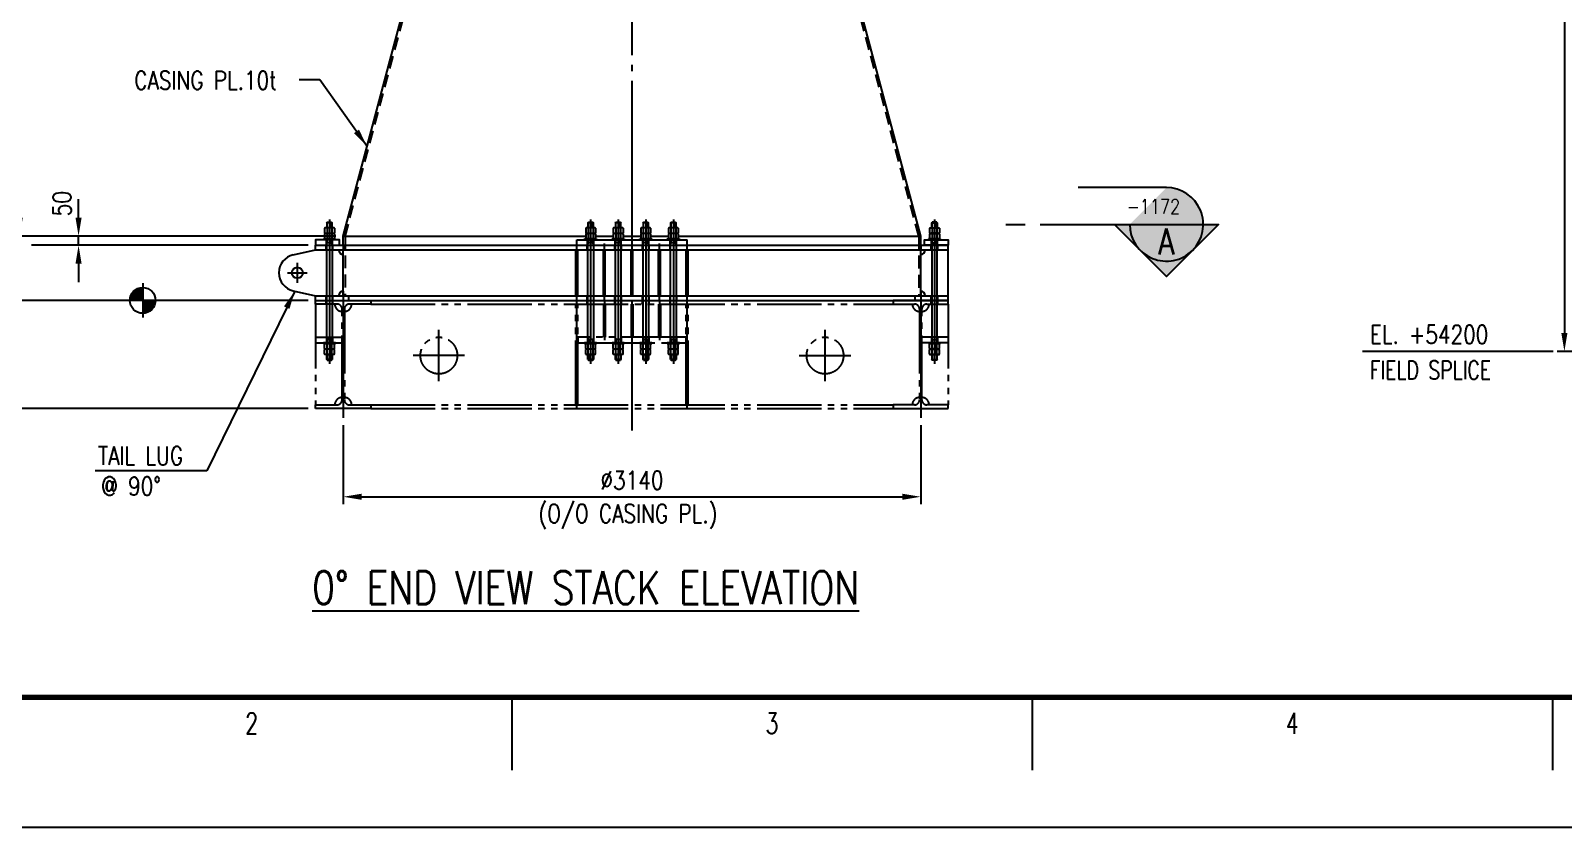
# Model space of a CAD drawing. Header units: millimetres. Extents: x 0 to 134087, y -49114 to 20834.
# Drawn here: x 4669 to 13003, y -29779 to -25446 of the extents above; entities that cross this region are included whole.
import ezdxf
from ezdxf.enums import TextEntityAlignment as Align

# ---------------------------------------------------------------- set-up
doc = ezdxf.new("R2010")
doc.units = ezdxf.units.MM
doc.header["$LTSCALE"] = 35
for name, pattern in [('JNK-CENTER', [34, 30, -1.5, 1, -1.5]), ('JNK-HIDDEN', [3, 2, -1]), ('JNK-PHANTOM', [15, 10, -1, 1, -1, 1, -1])]:
    doc.linetypes.add(name, pattern=pattern)
for name, color, linetype in [('CEN-R', 1, 'JNK-CENTER'), ('CON-C', 4, 'Continuous'), ('CON-G', 3, 'Continuous'), ('CON-W', 7, 'Continuous'), ('CON-Y', 2, 'Continuous'), ('Dim-W', 7, 'Continuous'), ('HID-Y', 2, 'JNK-HIDDEN'), ('PHA-M', 6, 'JNK-PHANTOM'), ('STL-OBJT', 7, 'Continuous'), ('TXT-Y', 2, 'Continuous'), ('TXTT-C', 4, 'Continuous')]:
    doc.layers.add(name, color=color, linetype=linetype)
doc.styles.add('ROMANS', font='ROMANS.shx', dxfattribs={"width": 0.8})
doc.styles.add('SIMPLEX', font='simplex.shx', dxfattribs={"width": 0.8})
doc.styles.add('TXTD-Y', font='SIMPLEX.shx', dxfattribs={"width": 0.8})
doc.dimstyles.new('DIM40', dxfattribs={"dimscale": 40, "dimtxt": 2.5, "dimasz": 2.5, "dimexe": 1, "dimexo": 1, "dimgap": 1, "dimtad": 1, "dimdec": 0, "dimdsep": 46, "dimtxsty": 'SIMPLEX', "dimcen": 0, "dimclrd": 7, "dimclre": 7, "dimclrt": 2, "dimadec": 1, "dimazin": 2, "dimtfac": 1, "dimtdec": 0, "dimtix": 1, "dimtmove": 2, "dimatfit": 2, "dimfxl": 1, "dimtolj": 1, "dimtzin": 0, "dimarcsym": 1})

# ---------------------------------------------------------------- blocks, each defined once
blk = doc.blocks.new('TITLE')
at = {"color": 7}
for p, q in [((169.7560975609531, 17.68292682926827), (169.7560975609531, 7.780487804878013)), ((240.4878048780283, 17.68292682926827), (240.4878048780283, 7.780487804878013)), ((311.2195121951047, 17.68292682926827), (311.2195121951047, 7.780487804878013)), ((841, 0), (0, 0))]:
    blk.add_line(p, q, dxfattribs=at)
at = {"color": 7, "const_width": 0.7073170731707307}
blk.add_lwpolyline([(28.29268292683742, 17.68292682926827), (823.6707317073171, 17.68292682926827)], dxfattribs=at)
at = {"color": 7, "style": 'ROMANS', "width": 0.7}
for s, p in [('2', (134.3902439024148, 14.14634146341463)), ('3', (205.1219512194903, 14.14634146341463)), ('4', (275.8536585365664, 14.14634146341463))]:
    blk.add_text(s, height=2.829268292682921, dxfattribs=at).set_placement(p, align=Align.MIDDLE)
blk = doc.blocks.new('A$C5F2C30E5')
at = {"layer": 'CEN-R'}
blk.add_line((33.00005952821812, 767.499942170769), (33.00005952821812, -18.22163575645664), dxfattribs=at)
at = {"layer": 'CON-G'}
for p, q in [((18.00016951393627, 749.499942170769), (21.00016951395082, 752.4999421707763)), ((21.00016951395082, 752.4999421707763), (45.000169513929, 752.4999421707763)), ((45.000169513929, 752.4999421707763), (48.00016951393627, 749.499942170769)), ((10.00005952737411, 721.999942170769), (6.441499527376436, 719.9442021707583)), ((6.441499527376436, 719.9442021707583), (6.441499527376436, 694.055682170765)), ((10.00005952737411, 691.9999421707688), (6.441499527376436, 694.055682170765)), ((10.00005952674837, 691.9999421707761), (6.441499526750704, 689.9442021707654)), ((6.441499526750704, 689.9442021707654), (6.441499526750704, 664.0556821707651)), ((56.00005952737411, 721.999942170769), (10.00005952737411, 721.999942170769)), ((56.00005952674837, 691.9999421707761), (10.00005952674837, 691.9999421707761)), ((56.00005952737411, 691.9999421707688), (10.00005952737411, 691.9999421707688)), ((18.00016951393627, 749.499942170769), (18.00016951393627, 721.9999421707836)), ((19.71985952737305, 719.9442021707583), (19.71985952737305, 694.055682170765)), ((19.71985952674731, 689.9442021707654), (19.71985952674731, 664.0556821707651)), ((46.28025952737516, 719.9442021707583), (46.28025952737516, 694.055682170765)), ((46.28025952674943, 689.9442021707654), (46.28025952674943, 664.0556821707651)), ((48.00016951393627, 721.9999421707763), (48.00016951393627, 749.499942170769)), ((59.55861952737177, 719.9442021707583), (56.00005952737411, 721.999942170769)), ((59.55861952737177, 694.055682170765), (56.00005952737411, 691.9999421707688)), ((59.55861952674604, 689.9442021707654), (56.00005952674837, 691.9999421707761)), ((59.55861952737177, 719.9442021707583), (59.55861952737177, 694.055682170765)), ((59.55861952674604, 689.9442021707654), (59.55861952674604, 664.0556821707651)), ((5.952821811661124e-05, 661.9999421707689), (66.00005952821812, 661.9999421707689)), ((5.952821811661124e-05, 657.4999421707689), (5.952821811661124e-05, 661.9999421707689)), ((66.00005952821812, 657.4999421707689), (5.952821811661124e-05, 657.4999421707689)), ((10.00005952674837, 661.9999421707689), (6.441499526750704, 664.0556821707651)), ((56.00005952674837, 661.9999421707689), (10.00005952674837, 661.9999421707689)), ((18.00005952824722, 97.49994217075437), (18.00005952821812, 657.4999421707689)), ((48.00005952821812, 657.4999421707689), (48.00005952824722, 97.49994217075437)), ((59.55861952674604, 664.0556821707651), (56.00005952674837, 661.9999421707689)), ((66.00005952821812, 661.9999421707689), (66.00005952821812, 657.4999421707689)), ((66.00005952821812, 97.49994217075437), (5.952821811661124e-05, 97.49994217075437)), ((5.952821811661124e-05, 97.49994217075437), (5.952821811661124e-05, 92.99994217075437)), ((5.952821811661124e-05, 92.99994217075437), (66.00005952821812, 92.99994217075437)), ((10.00005952674837, 92.99994217075437), (6.441499526750704, 90.94420217075822)), ((6.441499526750704, 65.0556821707579), (6.441499526750704, 90.94420217075822)), ((56.00005952674837, 92.99994217075437), (10.00005952674837, 92.99994217075437)), ((19.71985952674731, 65.0556821707579), (19.71985952674731, 90.94420217075822)), ((46.28025952674943, 65.0556821707579), (46.28025952674943, 90.94420217075822)), ((59.55861952674604, 90.94420217075822), (56.00005952674837, 92.99994217075437)), ((59.55861952674604, 65.0556821707579), (59.55861952674604, 90.94420217075822)), ((66.00005952821812, 92.99994217075437), (66.00005952821812, 97.49994217075437)), ((10.00005952674837, 62.9999421707472), (6.441499526750704, 65.0556821707579)), ((10.00005952737411, 62.99994217075448), (6.441499527376436, 60.94420217075833)), ((6.441499527376436, 35.05568217076495), (6.441499527376436, 60.94420217075833)), ((10.00005952737411, 32.99994217075425), (6.441499527376436, 35.05568217076495)), ((56.00005952674837, 62.9999421707472), (10.00005952674837, 62.9999421707472)), ((56.00005952737411, 62.99994217075448), (10.00005952737411, 62.99994217075448)), ((56.00005952737411, 32.99994217075425), (10.00005952737411, 32.99994217075425)), ((18.00016951393627, 5.499942170754252), (18.00016951393627, 32.9999421707397)), ((18.00016951393627, 5.499942170754252), (21.00016951395082, 2.499942170746976)), ((19.71985952737305, 35.05568217076495), (19.71985952737305, 60.94420217075833)), ((21.00016951395082, 2.499942170746976), (45.000169513929, 2.499942170746976)), ((45.000169513929, 2.499942170746976), (48.00016951393627, 5.499942170754252)), ((46.28025952737516, 35.05568217076495), (46.28025952737516, 60.94420217075833)), ((48.00016951393627, 32.99994217074698), (48.00016951393627, 5.499942170754252)), ((59.55861952674604, 65.0556821707579), (56.00005952674837, 62.9999421707472)), ((59.55861952737177, 60.94420217075833), (56.00005952737411, 62.99994217075448)), ((59.55861952737177, 35.05568217076495), (56.00005952737411, 32.99994217075425)), ((59.55861952737177, 35.05568217076495), (59.55861952737177, 60.94420217075833))]:
    blk.add_line(p, q, dxfattribs=at)
for centre, radius, start, end in [((13.08067952738202, 710.2511859770094), 11.74875627479605, 55.5910134988405, 124.4089865011595), ((13.08067952736019, 703.7486983645284), 11.74875627479794, 235.5910134988405, 304.4089865011595), ((13.08067952675628, 680.2511859770165), 11.74875627479605, 55.5910134988405, 124.4089865011595), ((33.32135316848144, 676.0010642453636), 46, 90.40019389752753, 107.1985961775466), ((33.32135316848144, 737.9988200961742), 46, 252.8014038224534, 269.5998061024725), ((33.3213531678557, 646.0010642453707), 46, 90.40019389752753, 107.1985961775466), ((32.67876588626677, 676.0010642453636), 46, 72.80140382245344, 89.5998061024725), ((32.67876588626677, 737.9988200961596), 46, 270.4001938975275, 287.1985961775466), ((32.67876588564104, 646.0010642453707), 46, 72.80140382245344, 89.5998061024725), ((52.91943952736619, 710.2511859770094), 11.74875627480428, 55.5910134988405, 124.4089865011595), ((52.91943952737347, 703.7486983645284), 11.74875627480617, 235.5910134988405, 304.4089865011595), ((52.91943952674046, 680.2511859770165), 11.74875627480428, 55.5910134988405, 124.4089865011595), ((13.08067952673446, 673.7486983645285), 11.74875627479794, 235.5910134988405, 304.4089865011595), ((33.3213531678557, 707.9988200961743), 46, 252.8014038224534, 269.5998061024725), ((32.67876588564104, 707.9988200961598), 46, 270.4001938975275, 287.1985961775466), ((52.91943952674774, 673.7486983645285), 11.74875627480617, 235.5910134988405, 304.4089865011595), ((13.08067952673446, 81.25118597699475), 11.74875627479794, 55.59101349884028, 124.4089865011597), ((33.3213531678557, 47.00106424534897), 46, 90.40019389752753, 107.1985961775471), ((32.67876588564104, 47.00106424536352), 46, 72.80140382245294, 89.59980610247251), ((52.91943952674774, 81.25118597699475), 11.74875627480617, 55.59101349884028, 124.4089865011597), ((13.08067952675628, 74.74869836450682), 11.74875627479605, 235.5910134988403, 304.4089865011597), ((13.08067952736019, 51.25118597699486), 11.74875627479794, 55.59101349884028, 124.4089865011597), ((13.08067952738202, 44.74869836451387), 11.74875627479605, 235.5910134988403, 304.4089865011597), ((33.3213531678557, 108.9988200961526), 46, 252.8014038224529, 269.5998061024725), ((33.32135316848144, 17.00106424534908), 46, 90.40019389752753, 107.1985961775471), ((33.32135316848144, 78.99882009615965), 46, 252.8014038224529, 269.5998061024725), ((32.67876588564104, 108.9988200961526), 46, 270.4001938975275, 287.1985961775471), ((32.67876588626677, 17.00106424536364), 46, 72.80140382245294, 89.59980610247251), ((32.67876588626677, 78.99882009615965), 46, 270.4001938975275, 287.1985961775471), ((52.91943952674046, 74.74869836450682), 11.74875627480428, 235.5910134988403, 304.4089865011597), ((52.91943952737347, 51.25118597699486), 11.74875627480617, 55.59101349884028, 124.4089865011597), ((52.91943952736619, 44.74869836451387), 11.74875627480428, 235.5910134988403, 304.4089865011597)]:
    blk.add_arc(centre, radius, start, end, dxfattribs=at)
at = {"layer": 'CON-Y'}
for p, q in [((21.00016951395082, 721.9999421707763), (21.00016951395082, 752.4999421707763)), ((45.000169513929, 721.9999421707763), (45.000169513929, 752.4999421707763)), ((48.00016951393627, 749.499942170769), (18.00016951393627, 749.499942170769)), ((18.00005952821812, 633.3752183194665), (21.00005952823267, 639.9999421707689)), ((48.00005952821812, 639.9999421707689), (18.00005952821812, 639.9999421707689)), ((21.00005952823267, 639.9999421707689), (21.00005952823267, 657.4999421707689)), ((45.00005952823267, 639.9999421707689), (45.00005952823267, 657.4999421707689)), ((48.00005952821812, 633.3752183194665), (45.00005952823267, 639.9999421707689)), ((18.00005952821812, 121.6246660220568), (21.00005952823267, 114.9999421707544)), ((48.00005952821812, 114.9999421707544), (18.00005952821812, 114.9999421707544)), ((21.00005952823267, 114.9999421707544), (21.00005952823267, 97.49994217075437)), ((48.00005952821812, 121.6246660220568), (45.00005952823267, 114.9999421707544)), ((45.00005952823267, 114.9999421707544), (45.00005952823267, 97.49994217075437)), ((48.00016951393627, 5.499942170754252), (18.00016951393627, 5.499942170754252)), ((21.00016951395082, 32.99994217074698), (21.00016951395082, 2.499942170746976)), ((45.000169513929, 32.99994217074698), (45.000169513929, 2.499942170746976))]:
    blk.add_line(p, q, dxfattribs=at)
blk = doc.blocks.new('A$C601E452F')
at = {"layer": 'CEN-R'}
for p, q in [((74.99992012185248, 667.9999541142533), (74.99992012185248, 377.9999541142533)), ((149.9999201218452, 687.999954114166), (149.9999201218452, -4.588583396980539e-05)), ((149.9999201218452, 687.999954114166), (149.9999201218452, 49.99995411416603)), ((1495.000475009932, 667.9999541143407), (1495.000475009932, 377.9999541143407)), ((1644.999920121845, 667.9999541143407), (1644.999920121845, 377.9999541143407)), ((1794.999920121845, 667.9999541143407), (1794.999920121845, 377.9999541143407)), ((1944.999365233751, 667.9999541143261), (1944.999365233758, 377.9999541143261)), ((3289.999920121845, 687.999954114166), (3289.99992012184, -4.588583396980539e-05)), ((3289.999920121845, 687.999954114166), (3289.999920121845, 49.99995411416603)), ((3364.999920121838, 667.9999541142533), (3364.999920121838, 377.9999541142533)), ((1419.999920121845, 55.99995411417331), (1419.999920121845, 637.9999541141588)), ((1569.999920121845, 637.999954114166), (1569.999920121845, 421.7429008727049)), ((1869.999920121845, 637.999954114166), (1869.999920121845, 421.7429008727049)), ((2019.999920121845, 55.99995411417331), (2019.999920121845, 637.9999541141588)), ((669.9999201218452, 197.999954114166), (669.9999201218452, 477.999954114166)), ((2769.999920121845, 197.999954114166), (2769.999920121845, 477.999954114166)), ((809.9999201218452, 337.999954114166), (529.9999201218452, 337.999954114166)), ((2629.999920121845, 337.999954114166), (2909.999920121845, 337.999954114166))]:
    blk.add_line(p, q, dxfattribs=at)
at = {"layer": 'PHA-M'}
for p, q in [((-7.987812568899244e-05, 617.999954114166), (-7.987812568899244e-05, 69.99995411416603)), ((56.99992012185248, 617.9999541141442), (56.99992012185248, 637.9999541141442)), ((92.99992012185248, 617.9999541141442), (92.99992012185248, 637.9999541141442)), ((299.9999201218743, 637.999954114166), (3139.999920121874, 637.999954114166)), ((299.9999201218452, 617.999954114166), (3139.999920121845, 617.999954114166)), ((1414.999920121845, 69.9999541141733), (1414.999920121845, 617.999954114166)), ((1424.999920121845, 69.9999541141733), (1424.999920121845, 617.999954114166)), ((1477.000475009947, 617.999954114166), (1477.000475009947, 637.999954114166)), ((1513.178068328838, 617.999954114166), (1513.178068328838, 637.999954114166)), ((1564.999920121845, 617.9999541141733), (1564.999920121845, 437.9999541141588)), ((1574.999920121845, 617.9999541141733), (1574.999920121845, 437.9999541141588)), ((1626.999920121845, 617.9999541142315), (1626.999920121845, 637.9999541142315)), ((1662.999920121845, 617.9999541142315), (1662.999920121845, 637.9999541142315)), ((1714.999920121845, 617.9999541141733), (1714.999920121845, 437.9999541141588)), ((1724.999920121845, 617.9999541141733), (1724.999920121845, 437.9999541141588)), ((1776.999920121845, 617.9999541142315), (1776.999920121845, 637.9999541142315)), ((1812.999920121845, 617.9999541142315), (1812.999920121845, 637.9999541142315)), ((1864.999920121845, 617.9999541141733), (1864.999920121845, 437.9999541141588)), ((1874.999920121845, 617.9999541141733), (1874.999920121845, 437.9999541141588)), ((1926.999365233751, 617.999954114217), (1926.999365233751, 637.999954114217)), ((1962.999365233751, 617.999954114217), (1962.999365233751, 637.999954114217)), ((2014.999920121845, 69.9999541141733), (2014.999920121845, 617.999954114166)), ((2024.999920121845, 69.9999541141733), (2024.999920121845, 617.999954114166)), ((3346.999920121838, 617.9999541141442), (3346.999920121838, 637.9999541141442)), ((3382.999920121838, 617.9999541141442), (3382.999920121838, 637.9999541141442)), ((3439.999920121816, 617.999954114166), (3439.999920121816, 69.99995411416603)), ((-7.987818389665335e-05, 437.9999541141588), (143.4999201218161, 437.9999541141588)), ((58.49992012185248, 437.9999541140714), (58.49992012185248, 407.9999541140787)), ((91.49992012185248, 437.9999541140714), (91.49992012185248, 407.9999541140787)), ((1478.500475009932, 437.9999541141442), (1478.500475009932, 407.9999541141515)), ((1511.500475009932, 437.9999541141442), (1511.500475009932, 407.9999541141515)), ((1628.499920121845, 437.9999541141588), (1628.499920121845, 407.999954114166)), ((1661.499920121845, 437.9999541141588), (1661.499920121845, 407.999954114166)), ((1778.499920121845, 437.9999541141588), (1778.499920121845, 407.999954114166)), ((1811.499920121845, 437.9999541141588), (1811.499920121845, 407.999954114166)), ((1928.499365233758, 437.9999541141442), (1928.499365233758, 407.9999541141515)), ((1961.499365233758, 437.9999541141442), (1961.499365233758, 407.9999541141515)), ((3439.999920121874, 437.9999541141588), (3296.499920121874, 437.9999541141588)), ((3348.499920121838, 437.9999541140714), (3348.499920121838, 407.9999541140787)), ((3381.499920121838, 437.9999541140714), (3381.499920121838, 407.9999541140787)), ((-7.987818389665335e-05, 407.999954114166), (143.4999201218161, 407.999954114166)), ((3439.999920121874, 407.999954114166), (3296.499920121874, 407.999954114166)), ((299.9999201218452, 69.99995411416603), (3139.999920121845, 69.99995411416603)), ((299.9999201218452, 49.99995411416603), (3139.999920121845, 49.99995411416603))]:
    blk.add_line(p, q, dxfattribs=at)
for points in [[(-7.98781547928229e-05, 49.99995411416603), (-7.98781547928229e-05, 69.99995411416603), (115.9999201218452, 69.99995411416603, 0.414213562373095), (143.9999201218452, 97.99995411416603), (143.9999201218452, 589.999954114166, 0.414213562373095), (115.9999201218452, 617.999954114166), (-7.98781547928229e-05, 617.999954114166), (-7.98781547928229e-05, 637.999954114166), (299.9999201218452, 637.999954114166), (299.9999201218452, 617.999954114166), (183.9999201218452, 617.999954114166, 0.414213562373095), (155.9999201218452, 589.999954114166), (155.9999201218452, 97.99995411416603, 0.4142135623730949), (183.9999201218452, 69.99995411416603), (299.9999201218452, 69.99995411416603), (299.9999201218452, 49.99995411416603)], [(3439.999920121845, 49.99995411416603), (3439.999920121845, 69.99995411416603), (3323.999920121845, 69.99995411416603, -0.414213562373095), (3295.999920121845, 97.99995411416603), (3295.999920121845, 589.999954114166, -0.414213562373095), (3323.999920121845, 617.999954114166), (3439.999920121845, 617.999954114166), (3439.999920121845, 637.999954114166), (3139.999920121845, 637.999954114166), (3139.999920121845, 617.999954114166), (3255.999920121845, 617.999954114166, -0.414213562373095), (3283.999920121845, 589.999954114166), (3283.999920121845, 97.99995411416603, -0.4142135623730949), (3255.999920121845, 69.99995411416603), (3139.999920121845, 69.99995411416603), (3139.999920121845, 49.99995411416603)]]:
    blk.add_lwpolyline(points, format="xyb", close=True, dxfattribs=at)
blk.add_lwpolyline([(2014.999920121845, 437.9999541141588), (1424.999920121845, 437.9999541141588), (1424.999920121852, 407.999954114166), (2014.999920121852, 407.999954114166)], close=True, dxfattribs=at)
for centre in [(669.9999201218452, 337.999954114166), (2769.999920121845, 337.999954114166)]:
    blk.add_circle(centre, 100, dxfattribs=at)
for centre, start, end in [((143.9999201218452, 617.999954114166), 180, 270), ((155.9999201218452, 617.999954114166), 270, 0), ((3283.999920121845, 617.999954114166), 180, 270), ((3295.999920121845, 617.999954114166), 270, 0), ((143.9999201218452, 69.99995411416603), 90, 180), ((155.9999201218452, 69.99995411416603), 0, 90), ((3283.999920121845, 69.99995411416603), 90, 180), ((3295.999920121845, 69.99995411416603), 0, 90)]:
    blk.add_arc(centre, 40, start, end, dxfattribs=at)
blk = doc.blocks.new('SECMARK3')
at = {"layer": 'CON-Y'}
h = blk.add_hatch(color=256, dxfattribs=at)
edge = h.paths.add_edge_path()
edge.add_line((14.75559885480128, -4.618527782440651e-14), (18.29113276073392, -3.535533905932771))
edge.add_arc((21.82666666666668, -4.685141163918161e-14), 5, 179.9999999999996, 224.9999999999998, ccw=False)
edge.add_line((16.82666666666668, -1.448670973532845e-14), (14.75559885480128, -4.618527782440651e-14))
edge = h.paths.add_edge_path()
edge.add_arc((21.82666666666668, -4.618527782440651e-14), 5, 179.9999999999996, 450)
h = blk.add_hatch(color=256, dxfattribs=at)
edge = h.paths.add_edge_path()
edge.add_line((28.89773447853207, -4.618527782440651e-14), (26.82666666666668, -4.2237748849338e-14))
edge.add_arc((21.82666666666668, -4.418687638008123e-14), 5, -44.99999999999977, 0, ccw=False)
edge.add_line((25.36220057259942, -3.535533905932772), (28.89773447853207, -4.618527782440651e-14))
h = blk.add_hatch(color=256, dxfattribs=at)
edge = h.paths.add_edge_path()
edge.add_line((21.82666666666668, -7.071067811865486), (25.36220057259942, -3.535533905932772))
edge.add_arc((21.82666666666668, -4.796163466380676e-14), 4.999999999999998, 224.9999999999998, 315.0000000000002, ccw=False)
edge.add_line((18.29113276073392, -3.535533905932771), (21.82666666666668, -7.071067811865486))
at = {"layer": 'CON-C'}
blk.add_line((0, 0), (2.633333333333308, 0), dxfattribs=at)
blk.add_lwpolyline([(4.666666666666639, 0), (28.89773447853207, -4.618527782440651e-14), (21.82666666666668, -7.071067811865486), (14.75559885480128, -4.618527782440651e-14)], dxfattribs=at)
at = {"layer": 'CON-Y'}
blk.add_line((21.82666666666668, 4.999999999999954), (9.823333333333341, 4.999999999999954), dxfattribs=at)
blk.add_arc((21.82666666666668, -4.618527782440651e-14), 5, 179.9999999999996, 90.00000000000001, dxfattribs=at)
at = {"layer": 'CON-C', "style": 'SIMPLEX', "width": 0.8}
blk.add_attdef('TAG', text='', height=3.5, dxfattribs=at).set_placement((21.80333333333334, -4.080000000000055), align=Align.CENTER)
at = {"layer": 'CON-Y', "style": 'SIMPLEX', "width": 0.8}
blk.add_attdef('H0000-0000', text='', height=2, dxfattribs=at).set_placement((24.52333333333334, 1.419999999999941), align=Align.RIGHT)
blk = doc.blocks.new('*D938')
at = {"layer": 'DEFPOINTS', "color": 0, "transparency": 16777216}
for p in [(6368.613150400817, -27551.4501491885), (9508.61315040081, -27551.4501491885), (9508.61315040081, -27981.42607943485)]:
    blk.add_point(p, dxfattribs=at)
at = {"layer": 'Dim-W', "color": 7, "linetype": 'ByBlock', "lineweight": -2, "transparency": 16777216}
for p, q in [((6368.613150400817, -27591.4501491885), (6368.613150400817, -28021.42607943485)), ((9508.61315040081, -27591.4501491885), (9508.61315040081, -28021.42607943485)), ((6468.613150400817, -27981.42607943485), (9408.61315040081, -27981.42607943485))]:
    blk.add_line(p, q, dxfattribs=at)
at = {"layer": 'Dim-W', "color": 7, "transparency": 16777216}
for points in [[(6468.613150400817, -27964.75941276818), (6468.613150400817, -27998.09274610152), (6368.613150400817, -27981.42607943485)], [(9408.61315040081, -27964.75941276818), (9408.61315040081, -27998.09274610152), (9508.61315040081, -27981.42607943485)]]:
    blk.add_solid(points, dxfattribs=at)
at = {"layer": 'Dim-W', "color": 2, "transparency": 16777216, "insert": (7938.613150400814, -27891.42607943485), "char_height": 100, "attachment_point": 5, "style": 'SIMPLEX'}
blk.add_mtext('\\A1;%%c3140', dxfattribs=at)
blk = doc.blocks.new('*D944')
at = {"layer": 'DEFPOINTS', "color": 0, "transparency": 16777216}
for p in [(6708.613150401108, -8495.450149188517), (2929.347165013964, -26913.4501491885), (6218.613150400817, -26913.4501491885)]:
    blk.add_point(p, dxfattribs=at)
at = {"layer": 'Dim-W', "color": 7, "linetype": 'ByBlock', "lineweight": -2, "transparency": 16777216}
for p, q in [((6668.613150401108, -8495.450149188517), (2889.347165013968, -8495.450149188515)), ((2929.347165013968, -8595.450149188515), (2929.347165013964, -26813.4501491885)), ((6178.613150400817, -26913.4501491885), (2889.347165013964, -26913.4501491885))]:
    blk.add_line(p, q, dxfattribs=at)
at = {"layer": 'Dim-W', "color": 7, "transparency": 16777216}
for points in [[(2912.680498347301, -8595.450149188515), (2946.013831680634, -8595.450149188515), (2929.347165013968, -8495.450149188515)], [(2912.680498347297, -26813.4501491885), (2946.01383168063, -26813.4501491885), (2929.347165013964, -26913.4501491885)]]:
    blk.add_solid(points, dxfattribs=at)
at = {"layer": 'Dim-W', "color": 2, "transparency": 16777216, "insert": (2839.347165013953, -17610.75143590638), "char_height": 100, "attachment_point": 5, "rotation": 90, "style": 'SIMPLEX'}
blk.add_mtext('\\A1;18418', dxfattribs=at)
blk = doc.blocks.new('*D945')
at = {"layer": 'DEFPOINTS', "color": 0, "transparency": 16777216}
for p in [(2929.347165013964, -26913.4501491885), (2929.347165013964, -27501.4501491885), (6218.613150400817, -27501.4501491885)]:
    blk.add_point(p, dxfattribs=at)
at = {"layer": 'Dim-W', "color": 7, "linetype": 'ByBlock', "lineweight": -2, "transparency": 16777216}
for p, q in [((2929.347165013964, -27013.4501491885), (2929.347165013964, -27401.4501491885)), ((6178.613150400817, -27501.4501491885), (2889.347165013964, -27501.4501491885))]:
    blk.add_line(p, q, dxfattribs=at)
at = {"layer": 'Dim-W', "color": 7, "transparency": 16777216}
for points in [[(2912.680498347297, -27013.4501491885), (2946.01383168063, -27013.4501491885), (2929.347165013964, -26913.4501491885)], [(2912.680498347297, -27401.4501491885), (2946.01383168063, -27401.4501491885), (2929.347165013964, -27501.4501491885)]]:
    blk.add_solid(points, dxfattribs=at)
at = {"layer": 'Dim-W', "color": 2, "transparency": 16777216, "insert": (2839.347165013968, -27207.4501491885), "char_height": 100, "attachment_point": 5, "rotation": 90, "style": 'SIMPLEX'}
blk.add_mtext('\\A1;588', dxfattribs=at)
blk = doc.blocks.new('*D1042')
at = {"layer": 'DEFPOINTS', "color": 0, "transparency": 16777216}
for p in [(4289.347165013967, -24913.45014918852), (4289.347165013967, -26613.45014918852), (6218.613150400817, -26613.45014918852)]:
    blk.add_point(p, dxfattribs=at)
at = {"layer": 'Dim-W', "color": 7, "linetype": 'ByBlock', "lineweight": -2, "transparency": 16777216}
for p, q in [((4289.347165013967, -25013.45014918852), (4289.347165013967, -26513.45014918852)), ((4443.59051320371, -26613.45014918852), (4249.347165013967, -26613.45014918852)), ((6178.613150400817, -26613.45014918852), (4673.807297521921, -26613.45014918852))]:
    blk.add_line(p, q, dxfattribs=at)
at = {"layer": 'Dim-W', "color": 7, "transparency": 16777216}
for points in [[(4272.6804983473, -25013.45014918852), (4306.013831680634, -25013.45014918852), (4289.347165013967, -24913.45014918852)], [(4272.6804983473, -26513.45014918852), (4306.013831680634, -26513.45014918852), (4289.347165013967, -26613.45014918852)]]:
    blk.add_solid(points, dxfattribs=at)
at = {"layer": 'Dim-W', "color": 2, "transparency": 16777216, "insert": (4199.347165013971, -25763.45014918852), "char_height": 100, "attachment_point": 5, "rotation": 90, "style": 'SIMPLEX'}
blk.add_mtext('\\A1;1700', dxfattribs=at)
blk = doc.blocks.new('*D959')
at = {"layer": 'DEFPOINTS', "color": 0, "transparency": 16777216}
for p in [(4609.347165013967, -24913.45014918852), (4609.347165013967, -26563.4501491885), (6368.613150400817, -26563.4501491885)]:
    blk.add_point(p, dxfattribs=at)
at = {"layer": 'Dim-W', "color": 7, "linetype": 'ByBlock', "lineweight": -2, "transparency": 16777216}
for p, q in [((4609.347165013967, -25013.45014918852), (4609.347165013967, -26463.4501491885)), ((6328.613150400817, -26563.4501491885), (4569.347165013967, -26563.4501491885))]:
    blk.add_line(p, q, dxfattribs=at)
at = {"layer": 'Dim-W', "color": 7, "transparency": 16777216}
for points in [[(4592.6804983473, -25013.45014918852), (4626.013831680634, -25013.45014918852), (4609.347165013967, -24913.45014918852)], [(4592.6804983473, -26463.4501491885), (4626.013831680634, -26463.4501491885), (4609.347165013967, -26563.4501491885)]]:
    blk.add_solid(points, dxfattribs=at)
at = {"layer": 'Dim-W', "color": 2, "transparency": 16777216, "insert": (4519.347165013971, -25738.45014918851), "char_height": 100, "attachment_point": 5, "rotation": 90, "style": 'SIMPLEX'}
blk.add_mtext('\\A1;1650', dxfattribs=at)
blk = doc.blocks.new('*D961')
at = {"layer": 'DEFPOINTS', "color": 0, "transparency": 16777216}
for p in [(4929.347165013967, -26563.4501491885), (4929.347165013967, -26563.4501491885), (4929.347165013967, -26613.45014918852)]:
    blk.add_point(p, dxfattribs=at)
at = {"layer": 'Dim-W', "color": 7, "linetype": 'ByBlock', "lineweight": -2, "transparency": 16777216}
for p, q in [((4929.347165013967, -26463.4501491885), (4929.347165013967, -26363.4501491885)), ((4929.347165013967, -26613.45014918852), (4929.347165013967, -26563.4501491885)), ((4929.347165013966, -26713.45014918852), (4929.347165013966, -26813.45014918852))]:
    blk.add_line(p, q, dxfattribs=at)
at = {"layer": 'Dim-W', "color": 7, "transparency": 16777216}
for points in [[(4912.6804983473, -26463.4501491885), (4946.013831680634, -26463.4501491885), (4929.347165013967, -26563.4501491885)], [(4912.680498347299, -26713.45014918852), (4946.013831680633, -26713.45014918852), (4929.347165013967, -26613.45014918852)]]:
    blk.add_solid(points, dxfattribs=at)
at = {"layer": 'Dim-W', "color": 2, "transparency": 16777216, "insert": (4839.347165013953, -26387.25296134465), "char_height": 100, "attachment_point": 5, "rotation": 90, "style": 'SIMPLEX'}
blk.add_mtext('\\A1;50', dxfattribs=at)
blk = doc.blocks.new('FS-MARK')
h = blk.add_hatch(color=256)
edge = h.paths.add_edge_path()
edge.add_arc((0, 0), 1.75, 90, 180)
edge.add_line((-1.75, 0), (0, 0))
edge.add_line((0, 0), (0, 1.75))
h = blk.add_hatch(color=256)
edge = h.paths.add_edge_path()
edge.add_line((0, 0), (0, -1.75))
edge.add_arc((0, 0), 1.75, 270, 360)
edge.add_line((1.75, 0), (0, 0))
for p, q in [((0, 2.333333333333333), (0, -2.333333333333333)), ((2.333333333333333, 0), (-2.333333333333333, 0))]:
    blk.add_line(p, q)
blk.add_circle((0, 0), 1.75)
at = {"layer": 'CON-Y', "style": 'SIMPLEX', "width": 0.8}
blk.add_attdef('F.S.', (3.194782608695653, 0.9982608695652175), '', height=2.5, dxfattribs=at)
blk = doc.blocks.new('*D982')
at = {"layer": 'DEFPOINTS', "color": 0, "transparency": 16777216}
for p in [(16171.53684511169, -8190.761224326547), (13008.75786917651, -27190.76122432653), (15921.536845112, -27190.76122432653)]:
    blk.add_point(p, dxfattribs=at)
at = {"layer": 'Dim-W', "color": 7, "linetype": 'ByBlock', "lineweight": -2, "transparency": 16777216}
for p, q in [((16131.53684511169, -8190.761224326547), (12968.75786917652, -8190.761224326546)), ((13008.75786917652, -8290.761224326547), (13008.75786917651, -27090.76122432653)), ((15881.536845112, -27190.76122432653), (12968.75786917651, -27190.76122432653))]:
    blk.add_line(p, q, dxfattribs=at)
at = {"layer": 'Dim-W', "color": 7, "transparency": 16777216}
for points in [[(12992.09120250985, -8290.761224326547), (13025.42453584318, -8290.761224326547), (13008.75786917652, -8190.761224326546)], [(12992.09120250985, -27090.76122432653), (13025.42453584318, -27090.76122432653), (13008.75786917651, -27190.76122432653)]]:
    blk.add_solid(points, dxfattribs=at)
at = {"layer": 'Dim-W', "color": 2, "transparency": 16777216, "insert": (12918.75786917652, -17690.76122432654), "char_height": 100, "attachment_point": 5, "rotation": 90, "style": 'SIMPLEX', "bg_fill": 3, "box_fill_scale": 1.1, "bg_fill_color": 256, "bg_fill_true_color": 13158600, "bg_fill_transparency": 0}
blk.add_mtext('\\A1;19000', dxfattribs=at)

msp = doc.modelspace()

# ---------------------------------------------------------------- linework, layer by layer
at = {"layer": 'CEN-R'}
for p, q in [((7938.61315040081, -7869.610209230901), (7938.613150400817, -27621.45014918852)), ((7638.613150400817, -26913.4501491885), (7638.613150400817, -26603.90906073029)), ((7788.613150400817, -26913.4501491885), (7788.613150400817, -26603.90906073031)), ((8088.613150400817, -26913.4501491885), (8088.613150400817, -26603.90906073031)), ((8238.613150400817, -26913.4501491885), (8238.613150400817, -26603.90906073029)), ((6118.613150400817, -26709.4501491885), (6118.613150400817, -26817.4501491885)), ((6064.613150400817, -26763.4501491885), (6172.613150400817, -26763.4501491885))]:
    msp.add_line(p, q, dxfattribs=at)
at = {"layer": 'CON-G'}
for p, q in [((6368.613150400817, -26563.4501491885), (6808.613150400788, -24913.4501491885)), ((9508.613150400817, -26563.4501491885), (9068.613150400846, -24913.4501491885)), ((6368.613150400817, -26563.45014918852), (7687.055145287452, -26563.45014918852)), ((6368.613150400817, -26613.45014918852), (6368.613150400817, -26563.45014918852)), ((7638.613150400817, -26583.4501491885), (8238.613150400817, -26583.45014918852)), ((7638.613150400817, -26613.45014918853), (7638.613150400817, -26583.4501491885)), ((7740.172265287447, -26563.45014918852), (7837.054590399342, -26563.45014918852)), ((7890.171710399338, -26563.45014918852), (7987.054590399342, -26563.45014918852)), ((8040.171710399338, -26563.45014918852), (8137.054035511263, -26563.45014918852)), ((8190.171155511251, -26563.45014918852), (9508.613150400824, -26563.45014918852)), ((8238.613150400817, -26613.45014918852), (8238.613150400817, -26583.45014918852)), ((9508.613150400817, -26613.45014918852), (9508.613150400817, -26563.45014918852)), ((6096.661930888621, -26665.88917357875), (6218.613150400817, -26638.4501491885)), ((6218.613150400817, -26613.45014918852), (9658.613150400817, -26613.45014918852)), ((6218.613150400817, -26638.4501491885), (6218.613150400817, -26613.4501491885)), ((6218.613150400817, -26638.4501491885), (9658.613150400817, -26638.45014918852)), ((6368.613150400817, -26888.4501491885), (6368.613150400817, -26638.4501491885)), ((7633.613150400817, -26888.4501491885), (7633.613150400817, -26638.4501491885)), ((7643.613150400817, -26888.4501491885), (7643.613150400817, -26638.4501491885)), ((7783.613150400817, -26888.45014918852), (7783.613150400817, -26638.45014918852)), ((7793.613150400817, -26888.45014918852), (7793.613150400817, -26638.45014918852)), ((7933.613150400817, -26888.45014918852), (7933.613150400817, -26638.45014918852)), ((7943.613150400817, -26888.45014918852), (7943.613150400817, -26638.45014918852)), ((8083.613150400817, -26888.45014918852), (8083.613150400817, -26638.45014918852)), ((8093.613150400817, -26888.45014918852), (8093.613150400817, -26638.45014918852)), ((8233.613150400817, -26888.4501491885), (8233.613150400817, -26638.4501491885)), ((8243.613150400817, -26888.4501491885), (8243.613150400817, -26638.4501491885)), ((9508.613150400817, -26888.4501491885), (9508.613150400817, -26638.4501491885)), ((9658.613150400817, -26913.45014918852), (9658.613150400817, -26613.4501491885)), ((9658.613150400817, -26913.45014918852), (9658.613150400817, -26613.4501491885)), ((6096.661930888621, -26861.01112479826), (6218.613150400817, -26888.4501491885)), ((6218.613150400817, -26888.4501491885), (9658.613150400817, -26888.45014918852)), ((6218.613150400817, -26913.45014918852), (6218.613150400817, -26888.4501491885)), ((6218.613150400817, -26913.4501491885), (9658.613150400817, -26913.45014918852))]:
    msp.add_line(p, q, dxfattribs=at)
for points in [[(6218.613150400817, -26613.45014918852), (6348.613150400817, -26613.45014918852), (6348.613150400817, -26583.4501491885), (6218.613150400817, -26583.4501491885)], [(9658.613150400817, -26613.45014918852), (9528.613150400817, -26613.45014918852), (9528.613150400817, -26583.4501491885), (9658.613150400817, -26583.4501491885)]]:
    msp.add_lwpolyline(points, close=True, dxfattribs=at)
msp.add_circle((6118.613150400817, -26763.4501491885), 30, dxfattribs=at)
for centre, radius, start, end in [((6118.613150400817, -26763.4501491885), 100, 102.6803834918707, 257.3196165081293), ((6368.613150400817, -26638.4501491885), 25, 180, 270), ((9508.613150400817, -26638.4501491885), 25, 270, 0), ((6368.613150400817, -26888.4501491885), 25, 90, 180), ((9508.613150400817, -26888.4501491885), 25, 0, 90)]:
    msp.add_arc(centre, radius, start, end, dxfattribs=at)
at = {"layer": 'HID-Y'}
for p, q in [((6378.275499796831, -26566.0267756941), (6818.613150400759, -24914.76058592925)), ((9498.613150400817, -26564.76058592918), (9058.613150400875, -24914.76058592925)), ((6277.113150400817, -26613.4501491885), (6277.113150400817, -26583.45014918852)), ((6310.113150400817, -26613.4501491885), (6310.113150400817, -26583.45014918852)), ((6378.613150400817, -26563.45014918852), (6378.613150400817, -26888.4501491885)), ((7697.113705288919, -26613.4501491885), (7697.113705288919, -26583.45014918852)), ((7730.113705288919, -26613.4501491885), (7730.113705288919, -26583.45014918852)), ((7847.113150400817, -26613.4501491885), (7847.113150400817, -26583.45014918852)), ((7880.113150400817, -26613.4501491885), (7880.113150400817, -26583.45014918852)), ((7997.113150400817, -26613.4501491885), (7997.113150400817, -26583.45014918852)), ((8030.113150400817, -26613.4501491885), (8030.113150400817, -26583.45014918852)), ((8147.11259551273, -26613.4501491885), (8147.11259551273, -26583.45014918852)), ((8180.11259551273, -26613.4501491885), (8180.11259551273, -26583.45014918852)), ((9498.613150400817, -26564.76058592918), (9498.613150400817, -26888.4501491885)), ((9567.113150400817, -26613.4501491885), (9567.113150400817, -26583.45014918852)), ((9600.113150400817, -26613.4501491885), (9600.113150400817, -26583.45014918852)), ((6275.613150400832, -26638.4501491885), (6275.613150400832, -26613.45014918852)), ((6311.613150400832, -26638.4501491885), (6311.613150400832, -26613.45014918852)), ((6368.613150400817, -26613.45014918852), (6368.613150400817, -26638.4501491885)), ((7695.613705288919, -26638.4501491885), (7695.613705288919, -26613.45014918852)), ((7731.613705288919, -26638.4501491885), (7731.613705288919, -26613.45014918852)), ((7845.613150400817, -26638.4501491885), (7845.613150400817, -26613.45014918852)), ((7881.613150400817, -26638.4501491885), (7881.613150400817, -26613.45014918852)), ((7995.613150400817, -26638.4501491885), (7995.613150400817, -26613.45014918852)), ((8031.613150400817, -26638.4501491885), (8031.613150400817, -26613.45014918852)), ((8145.61259551273, -26638.4501491885), (8145.61259551273, -26613.45014918852)), ((8181.61259551273, -26638.4501491885), (8181.61259551273, -26613.45014918852)), ((9508.613150400817, -26613.45014918852), (9508.613150400817, -26638.4501491885)), ((9565.613150400803, -26638.4501491885), (9565.613150400803, -26613.45014918852)), ((9601.613150400803, -26638.4501491885), (9601.613150400803, -26613.45014918852)), ((6275.613150400817, -26913.45014918852), (6275.613150400817, -26888.45014918852)), ((6311.790743719708, -26913.45014918852), (6311.790743719708, -26888.45014918852)), ((6398.61315040081, -26913.4501491885), (6398.61315040081, -26888.4501491885)), ((7695.613705288919, -26913.45014918852), (7695.613705288919, -26888.45014918852)), ((7731.79129860781, -26913.45014918852), (7731.79129860781, -26888.45014918852)), ((7845.613150400817, -26913.45014918852), (7845.613150400817, -26888.45014918852)), ((7881.790743719708, -26913.45014918852), (7881.790743719708, -26888.45014918852)), ((7995.613150400817, -26913.45014918852), (7995.613150400817, -26888.45014918852)), ((8031.790743719708, -26913.45014918852), (8031.790743719708, -26888.45014918852)), ((8145.61259551273, -26913.45014918852), (8145.61259551273, -26888.45014918852)), ((8181.790188831621, -26913.45014918852), (8181.790188831621, -26888.45014918852)), ((9478.613150400817, -26913.4501491885), (9478.613150400817, -26888.4501491885)), ((9565.435557081926, -26913.45014918852), (9565.435557081926, -26888.45014918852)), ((9601.613150400817, -26913.45014918852), (9601.613150400817, -26888.45014918852))]:
    msp.add_line(p, q, dxfattribs=at)
at = {"layer": 'STL-OBJT'}
for p, q in [((6240.776839813569, -25713.74597010606), (6128.146648767522, -25713.74597010606)), ((5626.557720875702, -27840.69001060339), (5019.164883466856, -27840.69001060333))]:
    msp.add_line(p, q, dxfattribs=at)

# ---------------------------------------------------------------- block references
at = {"linetype": 'ByBlock', "xscale": 39.99999999599993, "yscale": 39.99999999599993, "zscale": 39.99999999599993}
msp.add_blockref('TITLE', (495.1218925403173, -29779.18035924762), dxfattribs=at)
at = {"layer": 'CON-C'}
ref = msp.add_blockref('SECMARK3', (9971.969223035072, -26499.93940894146), dxfattribs=dict(at, xscale=40, yscale=40, zscale=40))
ref.add_attrib('TAG', 'A', dxfattribs={"height": 140, "style": 'SIMPLEX', "width": 0.8000000000000002}).set_placement((10844.10255636841, -26663.13940894147), align=Align.CENTER)
ref.add_attrib('H0000-0000', '-1172', dxfattribs={"layer": 'CON-Y', "height": 80, "style": 'SIMPLEX', "width": 0.8}).set_placement((10919.37874684458, -26443.13940894147), align=Align.RIGHT)
at = {"layer": 'CON-G'}
for p in [(6260.613090872599, -27240.95009135928), (7680.613645760701, -27240.95009135928), (7830.613090872599, -27240.95009135928), (7980.613090872599, -27240.95009135928), (8130.612535984512, -27240.95009135926)]:
    msp.add_blockref('A$C5F2C30E5', p, dxfattribs=at)
at = {"layer": 'CON-G', "xscale": -1}
msp.add_blockref('A$C5F2C30E5', (9616.613209929035, -27240.95009135928), dxfattribs=at)
at = {"layer": 'CON-W', "xscale": 40, "yscale": 40, "zscale": 40}
msp.add_blockref('FS-MARK', (5277.999149358891, -26913.45014918856), dxfattribs=at)
at = {"layer": 'Dim-W'}
msp.add_blockref('A$C601E452F', (6218.613230278972, -27551.45010330268), dxfattribs=at)

# ---------------------------------------------------------------- texts
at = {"layer": 'Dim-W', "color": 2, "style": 'SIMPLEX', "width": 0.8}
msp.add_text('(O/O CASING PL.)', height=100, dxfattribs=at).set_placement((7429.437279000575, -28122.71052323718))
at = {"layer": 'TXT-Y', "color": 2, "style": 'SIMPLEX'}
for s, width, p in [('CASING PL.10t', 0.8, (5232.077991746011, -25766.72527648001)), ('EL. +54200', 0.8, (11950.90990981649, -27148.68184658527)), ('FIELD SPLICE', 0.75, (11950.90990981649, -27342.49531853553))]:
    msp.add_text(s, height=100, dxfattribs=dict(at, width=width)).set_placement(p)
at = {"layer": 'TXT-Y', "style": 'SIMPLEX', "width": 0.8}
for s, p in [('TAIL LUG', (5034.914979001967, -27808.22258975392)), ('@ 90%%D', (5051.49260956306, -27972.99809838874))]:
    msp.add_text(s, height=100, rotation=359.999999999956, dxfattribs=at).set_placement(p)
at = {"layer": 'TXTT-C', "style": 'TXTD-Y', "width": 0.8}
msp.add_text('%%U0%%D END VIEW STACK ELEVATION', height=180, dxfattribs=at).set_placement((6200.142265988174, -28565.6042591952))

# ---------------------------------------------------------------- dimensions: what is measured, and where the dimension line sits
at = {"layer": 'Dim-W'}
for base, p1, p2, picture, middle in [((2929.347165013964, -26913.4501491885), (6708.613150401108, -8495.450149188517), (6218.613150400817, -26913.4501491885), '*D944', (2839.347165013953, -17610.75143590638)), ((4929.347165013967, -26563.4501491885), (4929.347165013967, -26613.45014918852), (4929.347165013967, -26563.4501491885), '*D961', (4839.347165013953, -26387.25296134465))]:
    dim = msp.add_linear_dim(base=base, p1=p1, p2=p2, angle=90, dimstyle='DIM40', dxfattribs=at)
    dim.commit()
    dim.dimension.update_dxf_attribs({"geometry": picture, "text_midpoint": middle, "dimtype": 160})
for base, p1, p2, picture, middle in [((4289.347165013967, -26613.45014918852), (4289.347165013967, -24913.45014918852), (6218.613150400817, -26613.45014918852), '*D1042', (4199.347165013971, -25763.45014918852)), ((4609.347165013967, -26563.4501491885), (4609.347165013967, -24913.45014918852), (6368.613150400817, -26563.4501491885), '*D959', (4519.347165013971, -25738.45014918851)), ((2929.347165013964, -27501.4501491885), (2929.347165013964, -26913.4501491885), (6218.613150400817, -27501.4501491885), '*D945', (2839.347165013968, -27207.4501491885))]:
    dim = msp.add_linear_dim(base=base, p1=p1, p2=p2, angle=90, dimstyle='DIM40', dxfattribs=at)
    dim.commit()
    dim.dimension.update_dxf_attribs({"geometry": picture, "text_midpoint": middle})
dim = msp.add_linear_dim(base=(9508.61315040081, -27981.42607943485), p1=(6368.613150400817, -27551.4501491885), p2=(9508.61315040081, -27551.4501491885), text='%%c<>', dimstyle='DIM40', dxfattribs=at)
dim.commit()
dim.dimension.update_dxf_attribs({"geometry": '*D938', "text_midpoint": (7938.613150400814, -27891.42607943485)})

# ---------------------------------------------------------------- leaders
for points, override in [([(6498.665570354731, -26075.75357436128), (6240.776839813569, -25713.74597010606)], {"dimgap": 1, "dimtad": 0, "dimcen": 0, "dimtfill": 1}), ([(6105.33662316636, -26862.96293056075), (5626.557720875702, -27840.69001060339)], {"dimgap": 1, "dimtad": 0, "dimcen": 0, "dimtix": 0, "dimtfill": 1})]:
    msp.add_leader(points, dimstyle='DIM40', override=override, dxfattribs=at)

# ---------------------------------------------------------------- next in the draw order: dimensions: what is measured, and where the dimension line sits
dim = msp.add_linear_dim(base=(13008.75786917651, -27190.76122432653), p1=(16171.53684511169, -8190.761224326547), p2=(15921.536845112, -27190.76122432653), angle=90, dimstyle='DIM40', override={"dimcen": 0, "dimtfill": 1}, dxfattribs=at)
dim.commit()
dim.dimension.update_dxf_attribs({"geometry": '*D982', "text_midpoint": (12918.75786917652, -17690.76122432654)})

# ---------------------------------------------------------------- next in the draw order: linework, layer by layer
msp.add_line((12947.48710304663, -27190.76516352232), (11910.79138393473, -27190.79848893732), dxfattribs=at)

doc.saveas('drawing.dxf')
